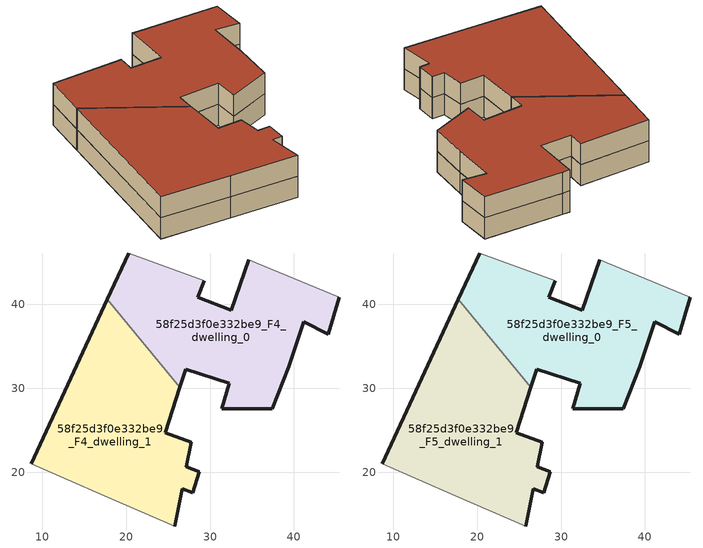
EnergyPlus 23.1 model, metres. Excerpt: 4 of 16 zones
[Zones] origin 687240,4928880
58f25d3f0e332be9_F4_dwelling_0
 floor to 58f25d3f0e332be9_F3_dwelling_0 (EU_floor_Construction): 39.4,32.55 41.17,37.9 44.05,36.41 45.37,40.84 35.47,44.91 34.59,45.27 32.55,39.31 28.55,40.85 29.3,42.82 20.3,46.1 17.76,40.59 26.4,30.1 27.08,32.27 32.26,30.56 31.37,27.54 37.43,27.54 z12
 wall outside (EU_wall_Construction): 29.3,42.82 28.55,40.85 32.55,39.31 34.59,45.27 / 45.37,40.84 44.05,36.41 41.17,37.9 39.4,32.55 37.43,27.54 31.37,27.54 32.26,30.56 27.08,32.27 26.4,30.1 / 17.76,40.59 20.3,46.1 z12:15
 wall adiabatic (EU_wall_Construction): 34.59,45.27 35.47,44.91 45.37,40.84 / 20.3,46.1 29.3,42.82 z12:15
 wall to 58f25d3f0e332be9_F4_dwelling_1 (EU_wall_Construction): 26.4,30.1 17.76,40.59 z12:15
58f25d3f0e332be9_F4_dwelling_1
 floor to 58f25d3f0e332be9_F3_dwelling_1 (EU_floor_Construction): 25.82,13.58 26.67,18 27.91,17.57 28.74,20.07 28.75,20.06 28.75,20.07 28.74,20.07 27.18,20.63 27.74,23.57 24.67,24.68 26.4,30.1 17.76,40.59 8.72,20.98 17.4,17.16 z12
 wall outside (EU_wall_Construction): 8.72,20.98 17.76,40.59 / 26.4,30.1 24.67,24.68 27.74,23.57 27.18,20.63 28.74,20.07 28.75,20.07 28.75,20.06 28.74,20.07 27.91,17.57 26.67,18 25.82,13.58 z12:15
 wall adiabatic (EU_wall_Construction): 25.82,13.58 17.4,17.16 8.72,20.98 z12:15
58f25d3f0e332be9_F5_dwelling_0
 floor to 58f25d3f0e332be9_F4_dwelling_0 (EU_floor_Construction): 39.4,32.55 41.17,37.9 44.05,36.41 45.37,40.84 35.47,44.91 34.59,45.27 32.55,39.31 28.55,40.85 29.3,42.82 20.3,46.1 17.76,40.59 26.4,30.1 27.08,32.27 32.26,30.56 31.37,27.54 37.43,27.54 z15
 wall outside (EU_wall_Construction): 29.3,42.82 28.55,40.85 32.55,39.31 34.59,45.27 / 45.37,40.84 44.05,36.41 41.17,37.9 39.4,32.55 37.43,27.54 31.37,27.54 32.26,30.56 27.08,32.27 26.4,30.1 / 17.76,40.59 20.3,46.1 z15:18
 wall adiabatic (EU_wall_Construction): 34.59,45.27 35.47,44.91 45.37,40.84 / 20.3,46.1 29.3,42.82 z15:18
 wall to 58f25d3f0e332be9_F5_dwelling_1 (EU_wall_Construction): 26.4,30.1 17.76,40.59 z15:18
 roof outside (EU_roof_Construction): 45.37,40.84 44.05,36.41 41.17,37.9 39.4,32.55 37.43,27.54 31.37,27.54 32.26,30.56 27.08,32.27 26.4,30.1 17.76,40.59 20.3,46.1 29.3,42.82 28.55,40.85 32.55,39.31 34.59,45.27 35.47,44.91 z18
58f25d3f0e332be9_F5_dwelling_1
 floor to 58f25d3f0e332be9_F4_dwelling_1 (EU_floor_Construction): 25.82,13.58 26.67,18 27.91,17.57 28.74,20.07 28.75,20.06 28.75,20.07 28.74,20.07 27.18,20.63 27.74,23.57 24.67,24.68 26.4,30.1 17.76,40.59 8.72,20.98 17.4,17.16 z15
 wall outside (EU_wall_Construction): 8.72,20.98 17.76,40.59 / 26.4,30.1 24.67,24.68 27.74,23.57 27.18,20.63 28.74,20.07 28.75,20.07 28.75,20.06 28.74,20.07 27.91,17.57 26.67,18 25.82,13.58 z15:18
 wall adiabatic (EU_wall_Construction): 25.82,13.58 17.4,17.16 8.72,20.98 z15:18
 roof outside (EU_roof_Construction): 26.4,30.1 24.67,24.68 27.74,23.57 27.18,20.63 28.74,20.07 28.75,20.07 28.75,20.06 28.74,20.07 27.91,17.57 26.67,18 25.82,13.58 17.4,17.16 8.72,20.98 17.76,40.59 z18
[Building]
EU S2 Campaign: North Axis=0; Terrain=City; Solar Distribution=FullExterior
[Site:Location]
Bologna: Latitude=44.5; Longitude=11.25; Time Zone=1; Elevation=37
[SizingPeriod:WeatherFileDays]
AnnualSizingPeriod: Begin Month=1; Begin Day of Month=1; End Month=12; End Day of Month=31; Day of Week for Start Day=Monday; Use Weather File Daylight Saving Period=No; Use Weather File Rain and Snow Indicators=No
[MATERIAL]
EU_InternalMass_Material: Roughness=MediumRough; Thickness=0.1; Conductivity=1; Density=1800; Specific Heat=900; Thermal Absorptance=0.9; Solar Absorptance=0.7; Visible Absorptance=0.7
[MATERIAL:NOMASS] Roughness=MediumRough; Thermal Absorptance=0.9; Solar Absorptance=0.7; Visible Absorptance=0.7
Name | Thermal Resistance
EU_wall_NoMass | 0.905828
EU_roof_NoMass | 0.37593
EU_floor_NoMass | 0.67114
[CONSTRUCTION]
EU_wall_Construction: EU_wall_NoMass
EU_roof_Construction: EU_roof_NoMass
EU_floor_Construction: EU_floor_NoMass
EU_InternalMass_Construction: EU_InternalMass_Material
[ZONE] Type=1; Multiplier=1; Ceiling Height=autocalculate; Floor Area=autocalculate; Part of Total Floor Area=Yes
Name | Volume
58f25d3f0e332be9_F4_dwelling_0; 58f25d3f0e332be9_F5_dwelling_0 | 838.923
58f25d3f0e332be9_F4_dwelling_1; 58f25d3f0e332be9_F5_dwelling_1 | 850.876
[INTERNALMASS] Construction=EU_InternalMass_Construction
Name | Zone or ZoneList | Surface Area
58f25d3f0e332be9_F4_dwelling_0_EU_InternalMass | 58f25d3f0e332be9_F4_dwelling_0 | 419.659
58f25d3f0e332be9_F4_dwelling_1_EU_InternalMass | 58f25d3f0e332be9_F4_dwelling_1 | 419.266
58f25d3f0e332be9_F5_dwelling_0_EU_InternalMass | 58f25d3f0e332be9_F5_dwelling_0 | 419.659
58f25d3f0e332be9_F5_dwelling_1_EU_InternalMass | 58f25d3f0e332be9_F5_dwelling_1 | 419.266
[OTHEREQUIPMENT] Fuel Type=Electricity; Design Level Calculation Method=Watts/Area; Power per Zone Floor Area=1; Fraction Latent=0; Fraction Radiant=0; Fraction Lost=0; Carbon Dioxide Generation Rate=0; EndUse Subcategory=EU_Step8_InternalGains
Name | Zone or ZoneList or Space or SpaceList | Schedule
EU_Step8_InternalGain_58f25d3f0e332be9_F4_dwelling_0_f000 | 58f25d3f0e332be9_F4_dwelling_0 | EU_Step8_GainSchedule_58f25d3f0e332be9_F4_dwelling_0_f000
EU_Step8_InternalGain_58f25d3f0e332be9_F4_dwelling_1_f000 | 58f25d3f0e332be9_F4_dwelling_1 | EU_Step8_GainSchedule_58f25d3f0e332be9_F4_dwelling_1_f000
EU_Step8_InternalGain_58f25d3f0e332be9_F5_dwelling_0_f000 | 58f25d3f0e332be9_F5_dwelling_0 | EU_Step8_GainSchedule_58f25d3f0e332be9_F5_dwelling_0_f000
EU_Step8_InternalGain_58f25d3f0e332be9_F5_dwelling_1_f000 | 58f25d3f0e332be9_F5_dwelling_1 | EU_Step8_GainSchedule_58f25d3f0e332be9_F5_dwelling_1_f000
[ZONEVENTILATION:DESIGNFLOWRATE] Schedule=EU_AlwaysOn; Design Flow Rate Calculation Method=AirChanges/Hour; Air Changes per Hour=0.73129; Ventilation Type=Natural; Fan Pressure Rise=0; Fan Total Efficiency=1; Constant Term Coefficient=1; Temperature Term Coefficient=0; Velocity Term Coefficient=0; Velocity Squared Term Coefficient=0; Minimum Indoor Temperature=-100; Maximum Indoor Temperature=100; Delta Temperature=-100; Minimum Outdoor Temperature=-100; Maximum Outdoor Temperature=100; Maximum Wind Speed=40
Name | Zone or ZoneList or Space or SpaceList
EU_ConstantAir_58f25d3f0e332be9_F4_dwelling_0 | 58f25d3f0e332be9_F4_dwelling_0
EU_ConstantAir_58f25d3f0e332be9_F4_dwelling_1 | 58f25d3f0e332be9_F4_dwelling_1
EU_ConstantAir_58f25d3f0e332be9_F5_dwelling_0 | 58f25d3f0e332be9_F5_dwelling_0
EU_ConstantAir_58f25d3f0e332be9_F5_dwelling_1 | 58f25d3f0e332be9_F5_dwelling_1
[HVACTEMPLATE:THERMOSTAT] Constant Heating Setpoint=20; Constant Cooling Setpoint=50
EU_HeatOnly_58f25d3f0e332be9_F3_dwelling_0; EU_HeatOnly_58f25d3f0e332be9_F3_dwelling_1; EU_HeatOnly_58f25d3f0e332be9_F3_dwelling_2; EU_HeatOnly_58f25d3f0e332be9_F4_dwelling_0; EU_HeatOnly_58f25d3f0e332be9_F4_dwelling_1; EU_HeatOnly_58f25d3f0e332be9_F5_dwelling_0; EU_HeatOnly_58f25d3f0e332be9_F5_dwelling_1
[HVACTEMPLATE:ZONE:IDEALLOADSAIRSYSTEM] System Availability Schedule=EU_AlwaysOn; Maximum Heating Supply Air Temperature=50; Minimum Cooling Supply Air Temperature=13; Maximum Heating Supply Air Humidity Ratio=0.0156; Minimum Cooling Supply Air Humidity Ratio=0.0077; Heating Limit=NoLimit; Cooling Limit=NoLimit; Heating Availability Schedule=EU_AlwaysOn; Cooling Availability Schedule=EU_CoolingOff; Dehumidification Control Type=ConstantSensibleHeatRatio; Cooling Sensible Heat Ratio=0.7; Dehumidification Setpoint=60; Humidification Control Type=None; Humidification Setpoint=30; Outdoor Air Method=None; Outdoor Air Flow Rate per Person=0.00944; Outdoor Air Flow Rate per Zone Floor Area=0; Outdoor Air Flow Rate per Zone=0; Demand Controlled Ventilation Type=None; Outdoor Air Economizer Type=NoEconomizer; Heat Recovery Type=None; Sensible Heat Recovery Effectiveness=0.7; Latent Heat Recovery Effectiveness=0.65
Name | Template Thermostat
58f25d3f0e332be9_F4_dwelling_0 | EU_HeatOnly_58f25d3f0e332be9_F4_dwelling_0
58f25d3f0e332be9_F4_dwelling_1 | EU_HeatOnly_58f25d3f0e332be9_F4_dwelling_1
58f25d3f0e332be9_F5_dwelling_0 | EU_HeatOnly_58f25d3f0e332be9_F5_dwelling_0
58f25d3f0e332be9_F5_dwelling_1 | EU_HeatOnly_58f25d3f0e332be9_F5_dwelling_1
[SIZING:ZONE] Zone Cooling Design Supply Air Temperature Input Method=SupplyAirTemperature; Zone Cooling Design Supply Air Temperature=13; Zone Heating Design Supply Air Temperature Input Method=SupplyAirTemperature; Zone Heating Design Supply Air Temperature=50; Zone Cooling Design Supply Air Humidity Ratio=0.008; Zone Heating Design Supply Air Humidity Ratio=0.008; Cooling Design Air Flow Method=DesignDay; Cooling Design Air Flow Rate=0; Cooling Minimum Air Flow per Zone Floor Area=0.000762; Cooling Minimum Air Flow=0; Cooling Minimum Air Flow Fraction=0.2; Heating Design Air Flow Method=DesignDay; Heating Design Air Flow Rate=0; Heating Maximum Air Flow per Zone Floor Area=0.002032; Heating Maximum Air Flow=0.141576; Heating Maximum Air Flow Fraction=0.3; Account for Dedicated Outdoor Air System=No; Dedicated Outdoor Air System Control Strategy=NeutralSupplyAir; Dedicated Outdoor Air Low Setpoint Temperature for Design=autosize; Dedicated Outdoor Air High Setpoint Temperature for Design=autosize; Zone Load Sizing Method=Sensible Load Only No Latent Load; Zone Latent Cooling Design Supply Air Humidity Ratio Input Method=HumidityRatioDifference; Zone Cooling Design Supply Air Humidity Ratio Difference=0.005; Zone Latent Heating Design Supply Air Humidity Ratio Input Method=HumidityRatioDifference; Zone Humidification Design Supply Air Humidity Ratio Difference=0.005
58f25d3f0e332be9_F4_dwelling_0; 58f25d3f0e332be9_F4_dwelling_1; 58f25d3f0e332be9_F5_dwelling_0; 58f25d3f0e332be9_F5_dwelling_1
[SCHEDULE:CONSTANT]
Name | Hourly Value
EU_AlwaysOn | 1
EU_CoolingOff | 0
[SCHEDULE:FILE] Column Number=1; Rows to Skip at Top=0; Number of Hours of Data=8760; Column Separator=Comma; Interpolate to Timestep=No; Minutes per Item=60; Adjust Schedule for Daylight Savings=Yes
Name | File
EU_Step8_GainSchedule_58f25d3f0e332be9_F4_dwelling_0_f000 | ../../schedules/58f25d3f0e332be9/58f25d3f0e332be9_F4_dwelling_0_f000_gain.csv
EU_Step8_GainSchedule_58f25d3f0e332be9_F4_dwelling_1_f000 | ../../schedules/58f25d3f0e332be9/58f25d3f0e332be9_F4_dwelling_1_f000_gain.csv
EU_Step8_GainSchedule_58f25d3f0e332be9_F5_dwelling_0_f000 | ../../schedules/58f25d3f0e332be9/58f25d3f0e332be9_F5_dwelling_0_f000_gain.csv
EU_Step8_GainSchedule_58f25d3f0e332be9_F5_dwelling_1_f000 | ../../schedules/58f25d3f0e332be9/58f25d3f0e332be9_F5_dwelling_1_f000_gain.csv
